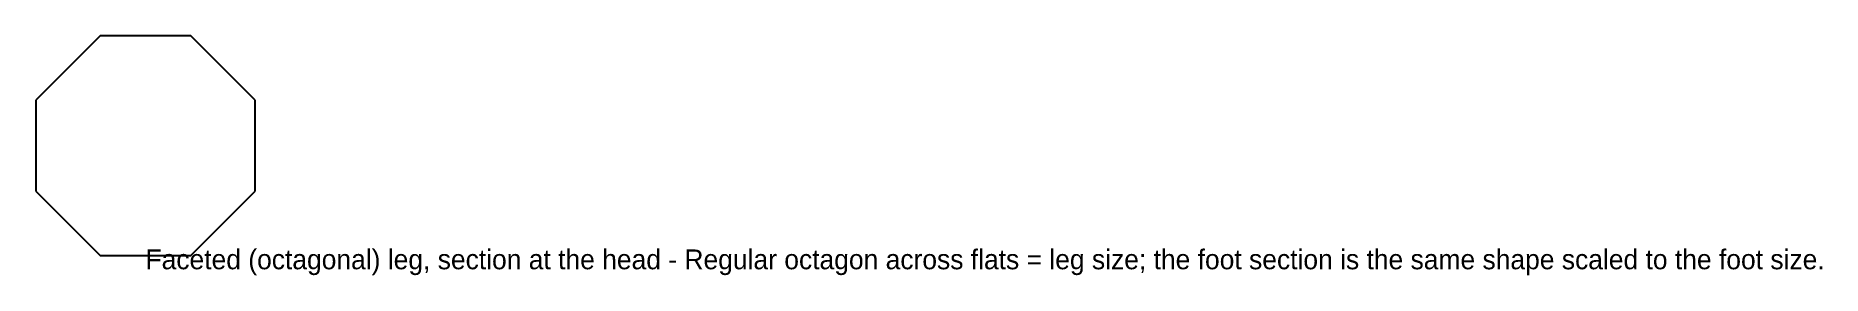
# Model space of a CAD drawing. Header units: millimetres. Extents: x -22 to 340, y -26 to 22.
import ezdxf

# ---------------------------------------------------------------- set-up
doc = ezdxf.new("R2010")
doc.units = ezdxf.units.MM
doc.layers.add('CUT', color=7, linetype='CONTINUOUS')
doc.layers.add('TEXT', color=3, linetype='CONTINUOUS')

msp = doc.modelspace()

# ---------------------------------------------------------------- linework, layer by layer
at = {"layer": 'CUT'}
for p, q in [((-9.2059, 22.225), (-22.225, 9.2059)), ((9.2059, 22.225), (-9.2059, 22.225)), ((22.225, 9.2059), (9.2059, 22.225)), ((-22.225, 9.2059), (-22.225, -9.2059)), ((22.225, -9.2059), (22.225, 9.2059)), ((-22.225, -9.2059), (-9.2059, -22.225)), ((9.2059, -22.225), (22.225, -9.2059)), ((-9.2059, -22.225), (9.2059, -22.225))]:
    msp.add_line(p, q, dxfattribs=at)

# ---------------------------------------------------------------- texts
at = {"layer": 'TEXT'}
msp.add_text('Faceted (octagonal) leg, section at the head - Regular octagon across flats = leg size; the foot section is the same shape scaled to the foot size.', height=4, dxfattribs=at).set_placement((0, -25))

doc.saveas('drawing.dxf')
